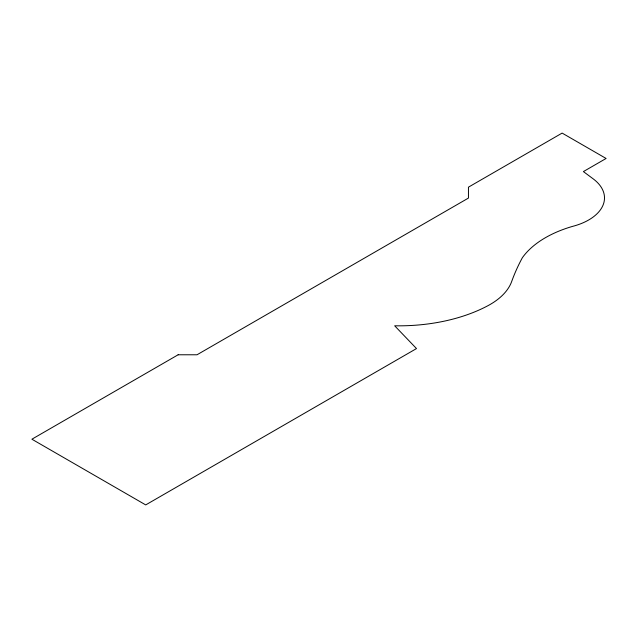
<?xml version="1.0" encoding="UTF-8"?>
<svg xmlns="http://www.w3.org/2000/svg" width="638" height="638" viewBox="0 0 638 638"><rect width="100%" height="100%" fill="white"/><g stroke="black" fill="none" stroke-linecap="round" stroke-linejoin="round"><path stroke-width="0.96" d="M178.138 354.776L31.9 439.207L145.711 504.913L416.502 348.571L394.667 325.787A131.077 75.675 0 0 0 488.094 305.61A79.024 45.625 0 0 0 511.724 281.39A434.398 250.798 0 0 1 522.323 257.784A105.31 60.801 0 0 1 572.398 226.426A53.975 31.158 0 0 0 593.125 178.807L583.395 171.582L606.1 158.471L562.126 133.087L468.451 187.165L468.451 198.067L197.022 354.776L178.138 354.776"/></g></svg>
